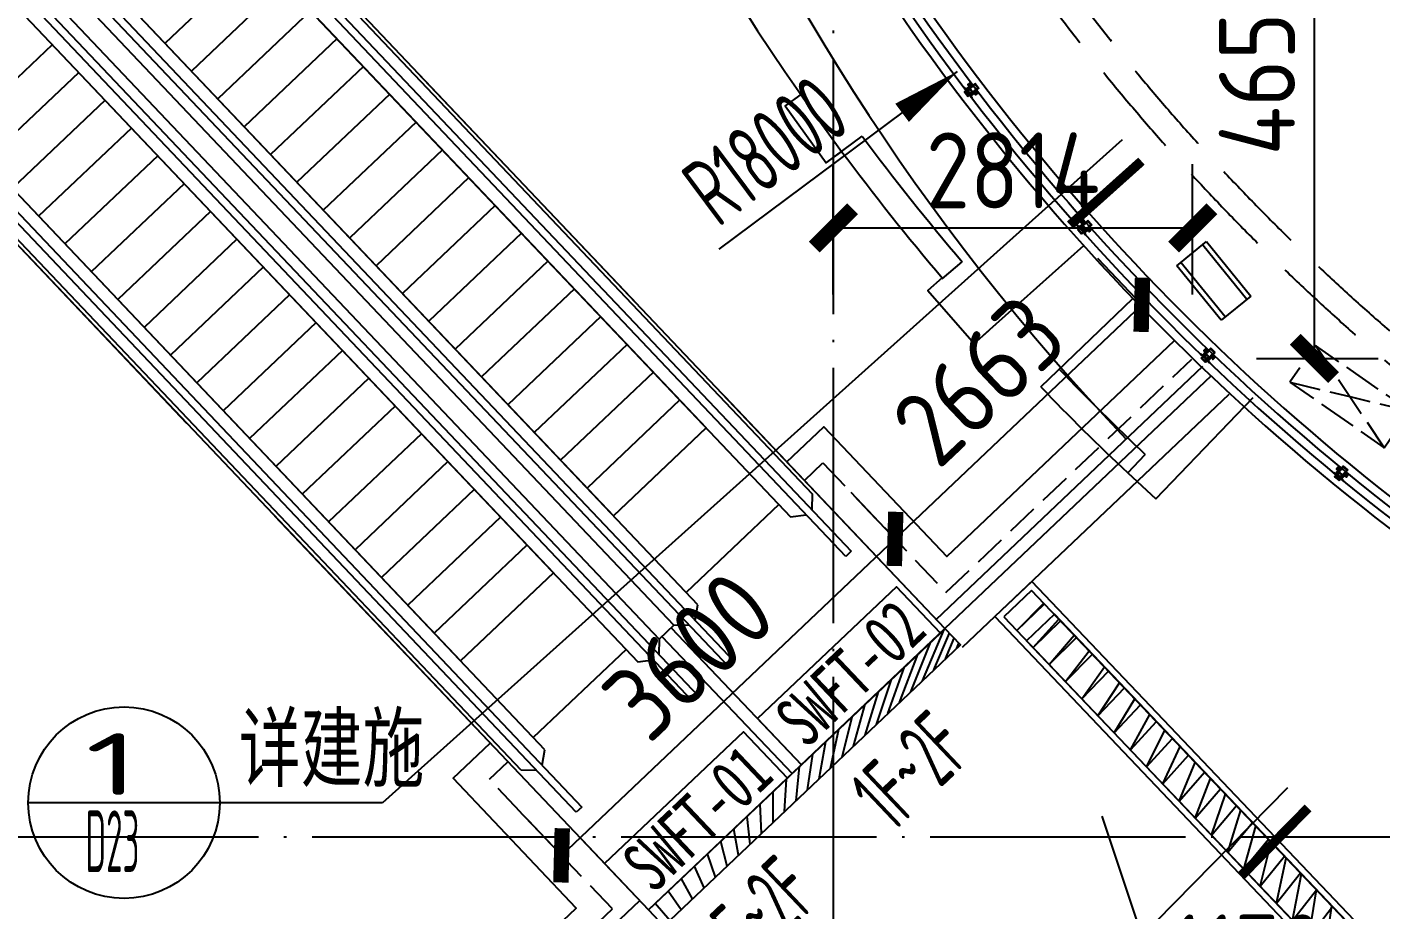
# Model space of a CAD drawing. Header units: inches. Extents: x 0 to 1813292486, y 0 to 3473589894.
# Drawn here: x 600416373 to 600426974, y 3473226846 to 3473233759 of the extents above; entities that cross this region are included whole.
import ezdxf
from ezdxf.enums import TextEntityAlignment as Align

# ---------------------------------------------------------------- set-up
doc = ezdxf.new("R2010")
doc.units = ezdxf.units.IN
doc.header["$LTSCALE"] = 1000
doc.header["$MEASUREMENT"] = 0
doc.linetypes.add('AX-MALL-GIRD-200$0$DOTE', pattern=[2.4200000000000004, 2, -0.2, 0.02, -0.2])
doc.linetypes.add('AX-MALL-WALL-P02-QT$0$DASH', pattern=[0.35, 0.25, -0.1])
for name, color, linetype in [('A-Anno-Note', 241, 'Continuous'), ('AX-MALL-DIM-P02$0$A-Anno-Dims', 3, 'Continuous'), ('AX-MALL-DIM-P02$0$A-Detl-Thin', 131, 'Continuous'), ('AX-MALL-DIM-SY-P02$0$A-Anno-Note', 241, 'Continuous'), ('AX-MALL-DIM-SY-P02$0$DIM_IDEN', 3, 'Continuous'), ('AX-MALL-GIRD-200$0$A-Grid', 222, 'AX-MALL-GIRD-200$0$DOTE'), ('AX-MALL-P02-200$0$A-Anno-Note', 241, 'Continuous'), ('AX-MALL-WALL-P02$0$A-Anno-Note', 241, 'Continuous'), ('AX-MALL-WALL-P02-QT$0$A-Anno-Note', 241, 'Continuous'), ('AX-MALL-WALL-P02-QT$0$A-Curt', 151, 'Continuous'), ('AX-MALL-WALL-P02-QT$0$A-Detl-Fine', 152, 'Continuous'), ('AX-MALL-WALL-P02-QT$0$A-Detl-Patt', 8, 'Continuous'), ('AX-MALL-WALL-P02-QT$0$A-Detl-Thin', 131, 'Continuous'), ('AX-MALL-WALL-P02-QT$0$A-Fixt', 81, 'Continuous'), ('AX-MALL-WALL-P02-QT$0$A-Flor', 41, 'Continuous'), ('AX-MALL-WALL-P02-QT$0$A-Hdrl', 31, 'Continuous'), ('AX-MALL-WALL-P02-QT$0$A-Strs', 151, 'Continuous'), ('AX-MALL-WALL-P02-QT$0$A-Wind', 4, 'Continuous'), ('AX-MALL-WALL-P02-QT$0$AE-METL-01', 43, 'Continuous'), ('AX-MALL-WALL-P02-QT$0$GASKET', 2, 'Continuous'), ('AX-MALL-WALL-P02-QT$0$STSF', 2, 'Continuous'), ('AX-MALL-WORD-P02$0$A-Anno-Note', 241, 'Continuous'), ('AX-MALL-ZTKD-P02$0$A-Anno-Note', 241, 'Continuous')]:
    doc.layers.add(name, color=color, linetype=linetype)
doc.layers.add('AX-MALL-WALL-P02-QT$0$AM_SUPPR', color=6, linetype='Continuous', lineweight=30)
doc.styles.add('AX-MALL-DIM-P02$0$_TCH_DIM', font='gbenor.shx')
doc.styles.add('AX-MALL-DIM-P02$0$_TCH_DIM_T3', font='gbenor.shx')
doc.styles.add('AX-MALL-DIM-SY-P02$0$_TCH_DIM', font='gbenor.shx')
doc.styles.add('AX-MALL-DIM-SY-P02$0$_TCH_LABEL', font='gbenor.shx')
doc.styles.add('AX-MALL-WORD-P02$0$STANDARD', font='gbenor.shx', dxfattribs={"bigfont": 'gbcbig.shx'})
doc.styles.add('AX-MALL-WORD-P02$0$宋体', font='', dxfattribs={"width": 0.7, "height": 5})
doc.styles.get('AX-MALL-WORD-P02$0$宋体').set_extended_font_data('SimSun')
doc.dimstyles.new('AX-MALL-DIM-P02$0$_TCH_ARCH&&200', dxfattribs={"dimtxt": 595, "dimasz": 300, "dimexe": 500, "dimexo": 500, "dimgap": 152.5, "dimtad": 1, "dimdec": 0, "dimzin": 0, "dimdsep": 46, "dimtxsty": 'AX-MALL-DIM-P02$0$_TCH_DIM_T3', "dimblk": 'AX-MALL-DIM-P02$0$_ArchTick', "dimcen": 0.09, "dimclrt": 7, "dimazin": 2, "dimtfac": 1, "dimtdec": 0, "dimtix": 1, "dimtmove": 2, "dimatfit": 3, "dimfxl": 500, "dimtolj": 1, "dimtzin": 0, "dimarcsym": 0})

# ---------------------------------------------------------------- blocks, each defined once
blk = doc.blocks.new('AX-MALL-WORD-P02')
at = {"layer": 'AX-MALL-WORD-P02$0$A-Anno-Note', "color": 2}
for points in [[(600241151.457858, 3473141757.589602), (600242531.575315, 3473142345.191342), (600242335.7080684, 3473142805.230494), (600240955.590612, 3473142217.628754)], [(600239633.3286309, 3473141111.227674), (600241013.446088, 3473141698.829414), (600240817.5788413, 3473142158.868566), (600239437.461385, 3473141571.266826)]]:
    blk.add_lwpolyline(points, close=True, dxfattribs=at)
at = {"layer": 'AX-MALL-WORD-P02$0$A-Anno-Note', "color": 2, "style": 'AX-MALL-WORD-P02$0$宋体', "width": 0.7}
for s, p in [('SWFT-02', (600241229.0415348, 3473141858.13504)), ('SWFT-01', (600239710.9123077, 3473141211.773112))]:
    blk.add_text(s, height=396.5189873417722, rotation=23.06246779060951, dxfattribs=at).set_placement(p)
at = {"layer": 'AX-MALL-WORD-P02$0$A-Anno-Note', "color": 1, "style": 'AX-MALL-WORD-P02$0$STANDARD', "width": 0.6}
for p in [(600241634.032579, 3473141003.751504), (600240115.9033524, 3473140357.389575)]:
    blk.add_text('1F~2F', height=524.9999999999998, rotation=23.06246774435241, dxfattribs=at).set_placement(p)
blk = doc.blocks.new('AX-MALL-GIRD-200')
at = {"layer": 'AX-MALL-GIRD-200$0$A-Grid'}
for p, q in [((600267815.3798003, 3473212616.376537), (600229085.8408508, 3473108652.649456)), ((600223757.4145118, 3473147635.412487), (600581653.41861, 3473014308.649205))]:
    blk.add_line(p, q, dxfattribs=at)
blk = doc.blocks.new('AX-MALL-WALL-P02-QT$0$JB-AC(O)-Hide')
for p, q in [((-225, 174.9999999999709), (-450, 174.9999999999709)), ((-450, 174.9999999999709), (-450, 37.4999999999709)), ((-450, 174.9999999999709), (-225, 87.4999999999709)), ((150, 174.9999999999709), (-150, 174.9999999999709)), ((450, 174.9999999999709), (225.0000000000582, 174.9999999999709)), ((225.0000000000582, 87.5), (450, 174.9999999999709)), ((450, 37.4999999999709), (450, 174.9999999999709)), ((-150, 58.33333333331393), (0, -2.91038304567337e-11)), ((-150, -58.33333333337214), (0, 0)), ((0, -2.91038304567337e-11), (150, 58.33333333331393)), ((0, 0), (150, -58.33333333337214)), ((-450, -37.5000000000291), (-450, -175.0000000000291)), ((-450, -175.0000000000291), (-225, -87.5000000000291)), ((225.0000000000582, -87.50000000005821), (450, -175.0000000000291)), ((450, -175.0000000000291), (450, -37.5000000000291)), ((-450, -175.0000000000291), (-225, -175.0000000000291)), ((-150, -175.0000000000291), (150, -175.0000000000291)), ((225.0000000000582, -175.0000000000291), (450, -175.0000000000291))]:
    blk.add_line(p, q)
blk = doc.blocks.new('AX-MALL-WALL-P02-QT$0$tj')
at = {"layer": 'AX-MALL-WALL-P02-QT$0$A-Detl-Patt'}
h = blk.add_hatch(dxfattribs=at)
h.set_pattern_fill('STEEL', color=256, scale=100.0000000000001, angle=50.43183869082386)
h.set_pattern_definition([(75.00000000004839, (-14278.19445574284, 156289.8254051208), (-153.3407249234246, 41.08752340989569), []), (75.00000000004839, (-14317.88195610046, 156358.5661673546), (-153.3407249234246, 41.08752340989569), [])])
edge = h.paths.add_edge_path()
edge.add_line((88101.273016572, 47666.64152574539), (87883.93542659283, 47459.84604215622))
edge.add_line((87883.93542659283, 47459.84604215622), (91571.54751467705, 43584.64122533798))
edge.add_arc((262949.389629302, 558937.705083496), 543101.4133620498, 251.6057364187558, 260.0288666978238)
edge.add_arc((172180.8466627672, -2862.146247219684), 27099.9982179492, 64.7128659603706, 96.9316049602786, ccw=False)
edge.add_arc((262948.9730309481, 558936.3205539446), 543099.9677998082, 261.6155114784545, 271.7251478115656)
edge.add_line((279298.9759148359, 16082.51663446426), (279298.9759315252, 16382.65274763107))
edge.add_arc((262948.9742454757, 558936.3204835369), 542799.9676941936, 261.62020364125146, 271.7261014454634, ccw=False)
edge.add_arc((172180.8456921196, -2862.14609140989), 27400.00151046549, 64.80631838577902, 96.83815911678944)
edge.add_arc((262949.394896181, 558937.7037490648), 542801.4137571028, 251.6136389015772, 260.02417327084333, ccw=False)
edge.add_line((91737.26096642017, 43845.69257831573), (88101.273016572, 47666.64152574539))
at = {"layer": 'AX-MALL-WALL-P02-QT$0$A-Detl-Thin', "linetype": 'AX-MALL-WALL-P02-QT$0$DASH', "ltscale": 10}
h = blk.add_hatch(dxfattribs=at)
h.set_pattern_fill('ANSI31', color=256, scale=50.00000000000025, angle=53.79146008739735)
h.set_pattern_definition([(78.35962139659978, (-25264.23854863644, 149461.3129639626), (-77.74251809107378, 16.01535219279146), [])])
h.paths.add_polyline_path([(85101.84476423264, 45164.78452205658), (85222.2941327095, 45037.83210897446), (87543.71099412441, 47240.33607530594), (87423.26162314415, 47367.28850030899)])
at = {"layer": 'AX-MALL-WALL-P02-QT$0$A-Detl-Fine'}
for points in [[(86184.35243046284, 48673.08482027054), (86474.52498745918, 48948.39616775513), (87438.12672901154, 47932.77954339981), (89219.5275849104, 49622.92942857742)], [(81431.68161392212, 42234.00984811783), (84536.35445940495, 45179.64841651917), (83572.75824379921, 46195.26762676239), (83862.9354506731, 46470.58072090149)]]:
    blk.add_lwpolyline(points, dxfattribs=at)
at = {"layer": 'AX-MALL-WALL-P02-QT$0$A-Detl-Patt', "linetype": 'AX-MALL-WALL-P02-QT$0$DASH'}
for points in [[(86322.00963044167, 48527.9969329834), (86467.0943005085, 48665.65108299255), (87430.69537365437, 47650.03515815735), (89357.18408370018, 49477.8408703804)], [(81613.26029777527, 42130.59360122681), (84819.09960722923, 45172.21646595001), (83855.50339770317, 46187.83566856384), (84000.59195017815, 46325.49217128754)]]:
    blk.add_lwpolyline(points, dxfattribs=at)
at = {"layer": 'AX-MALL-WALL-P02-QT$0$A-Detl-Patt'}
blk.add_lwpolyline([(88103.03003954887, 47737.33037519455), (87813.24658572674, 47461.60306501389), (91543.92713344097, 43541.13421487808, 0.03677856867194786), (168908.9495433569, 23989.2463850975, -0.1416543586965341), (183742.0972260237, 21592.70785188675, 0.04416604653312874), (279348.9759123325, 16034.00206041336), (279348.9759345055, 16434.18465709686, -0.04414427716130016), (183859.0483468771, 21979.79425859451, 0.1405450684183163), (168919.8474783897, 24393.46752309799, -0.03670519880877311), (91764.87840116024, 43889.20268630981), (88103.03007543087, 47737.33033752441)], format="xyb", dxfattribs=at)
blk.add_lwpolyline([(88101.273016572, 47666.64152574539), (87883.93542659283, 47459.84604215622), (91571.54751467705, 43584.64122533798, 0.0367693963449814), (168910.2986617088, 24039.77597379684, -0.1415142461245126), (183756.7420067787, 21641.08926153183, 0.04414024362697595), (279298.9759148359, 16082.51663446426), (279298.9759315252, 16382.65274763107, -0.04412389944666065), (183844.4648458958, 21931.40288829803, 0.1406825130026793), (168918.4574091434, 24342.94360637665, -0.03671436212623864), (91737.26096642017, 43845.69257831573)], format="xyb", close=True, dxfattribs=at)
at = {"layer": 'AX-MALL-WALL-P02-QT$0$A-Detl-Thin'}
blk.add_line((87560.91812050343, 47222.19994354248), (89649.01132559776, 49203.33207893372), dxfattribs=at)
at = {"layer": 'AX-MALL-WALL-P02-QT$0$A-Detl-Thin', "linetype": 'AX-MALL-WALL-P02-QT$0$DASH', "ltscale": 10}
blk.add_lwpolyline([(74946.22836816311, 55868.68608808517), (85101.84475505352, 45164.78451728821), (87423.26161718369, 47367.28849697113), (77267.64522612095, 58071.1900601387)], close=True, dxfattribs=at)
at = {"layer": 'AX-MALL-WALL-P02-QT$0$A-Detl-Thin', "ltscale": 10}
blk.add_lwpolyline([(85101.84476423264, 45164.78452205658), (85222.2941327095, 45037.83210897446), (87543.71099412441, 47240.33607530594), (87423.26162314415, 47367.28850030899)], close=True, dxfattribs=at)
at = {"layer": 'AX-MALL-WALL-P02-QT$0$A-Hdrl', "ltscale": 6}
for p, q in [((87354.43337368965, 47439.83277797699), (89442.52657914162, 49420.96490955353)), ((87423.26162230968, 47367.2885017395), (89511.35482764244, 49348.42063426971))]:
    blk.add_line(p, q, dxfattribs=at)
blk.add_lwpolyline([(81704.04963874817, 42078.88547849655), (85033.01649057865, 45237.3287820816)], dxfattribs=at)
at = {"layer": 'AX-MALL-WALL-P02-QT$0$A-Strs'}
for p, q in [((87423.26162195206, 47367.28850078583), (77267.64228277763, 58071.20829215425)), ((86646.22632263873, 47932.01975866083), (77790.77261335365, 57265.57816161581)), ((77834.2991794229, 57306.87511121525), (86689.75288870798, 47973.31670826028)), ((78265.60667387725, 56977.2300820892), (86383.2215503188, 48421.34632623809)), ((78078.7534527246, 56818.2129878984), (86214.60781523927, 48243.10499870005)), ((85732.16843518456, 47064.78381707238), (76876.71472589948, 56398.34222002735)), ((76920.24129196873, 56439.6391696268), (85775.69500125381, 47106.08076667182)), ((85449.24575573445, 46796.35364467596), (76593.79204644937, 56129.91204763093)), ((76637.31861251862, 56171.20899723038), (85492.7723218037, 46837.65059427541)), ((85487.71416188286, 47553.44594038923), (77351.85979936819, 56128.55392958758)), ((78739.68229202734, 56121.60069401207), (85553.67897593656, 48939.71729258636)), ((74946.22542575114, 55868.70431351692), (85101.84476492557, 45164.7845221485)), ((85300.86094073021, 47394.42884619843), (77183.24606428866, 55950.31260204954)), ((77068.62610697297, 55841.56396810432), (85186.24098341452, 47285.68021225322)), ((76881.77288582032, 55682.54687391352), (85017.62724833499, 47107.43888471518)), ((78012.78863867091, 55431.94163570126), (84826.78532258014, 48250.05823427555)), ((84535.18786828026, 45929.11770308751), (75679.73415899518, 55262.67610604248)), ((75723.26072506444, 55303.97305564193), (84578.71443434952, 45970.41465268696)), ((84290.73359497856, 46417.77982640437), (76154.87923246389, 54992.88781560271)), ((77542.70172512306, 54985.9345800272), (84356.69840903228, 47804.05117860149)), ((84103.88037382592, 46258.76273221357), (75986.26549738436, 54814.64648806467)), ((76815.80807176663, 54296.27552171639), (83629.80475567585, 47114.39212029068)), ((82043.43825998333, 52639.47540847233), (81316.5446066269, 51949.81635016152)), ((82249.92300798057, 52421.8425781261), (81523.02935462414, 51732.18351981529)), ((82456.40775597782, 52204.20974777987), (81729.5141026214, 51514.55068946906)), ((82662.89250397508, 51986.57691743363), (81935.99885061865, 51296.91785912283)), ((80433.48819708455, 51939.07495517993), (79706.59454372812, 51249.41589686912)), ((82869.37725197233, 51768.9440870874), (82142.4835986159, 51079.28502877659)), ((80639.9729450818, 51721.44212483369), (79913.07929172537, 51031.78306652288)), ((83075.86199996958, 51551.31125674117), (82348.96834661315, 50861.65219843035)), ((80846.45769307905, 51503.80929448746), (80119.56403972262, 50814.15023617665)), ((83282.34674796682, 51333.67842639494), (82555.45309461039, 50644.01936808412)), ((81052.94244107629, 51286.17646414123), (80326.04878771986, 50596.51740583042)), ((83488.83149596407, 51116.0455960487), (82761.93784260764, 50426.38653773789)), ((81259.42718907354, 51068.54363379499), (80532.53353571711, 50378.88457548418)), ((83695.31624396132, 50898.41276570247), (82968.4225906049, 50208.75370739165)), ((81465.91193707079, 50850.91080344876), (80739.01828371437, 50161.25174513795)), ((83901.80099195857, 50680.77993535623), (83174.90733860215, 49991.12087704543)), ((81672.39668506804, 50633.27797310253), (80945.50303171162, 49943.61891479172)), ((84108.28573995583, 50463.14710501), (83381.3920865994, 49773.48804669919)), ((81878.8814330653, 50415.64514275629), (81151.98777970887, 49725.98608444548)), ((82085.36618106253, 50198.01231241006), (81358.47252770611, 49508.35325409925)), ((84314.77048795306, 50245.51427466376), (83587.87683459664, 49555.85521635295)), ((82291.85092905979, 49980.37948206383), (81564.95727570336, 49290.72042375302)), ((84521.25523595032, 50027.88144431754), (83794.36158259389, 49338.22238600672)), ((82498.33567705704, 49762.74665171759), (81771.44202370061, 49073.08759340678)), ((84727.73998394757, 49810.2486139713), (84000.84633059114, 49120.58955566049)), ((82704.82042505429, 49545.11382137136), (81977.92677169786, 48855.45476306055)), ((84934.22473194482, 49592.61578362506), (84207.3310785884, 48902.95672531425)), ((82911.30517305154, 49327.48099102513), (82184.41151969512, 48637.82193271432)), ((85140.70947994207, 49374.98295327883), (84413.81582658565, 48685.32389496802)), ((83117.78992104878, 49109.84816067889), (82390.89626769235, 48420.18910236808)), ((85347.19422793931, 49157.3501229326), (84620.30057458289, 48467.69106462179)), ((83324.27466904603, 48892.21533033266), (82597.3810156896, 48202.55627202184)), ((85553.67897593656, 48939.71729258636), (84826.78532258014, 48250.05823427555)), ((84826.78532258014, 48250.05823427555), (85553.67897593655, 48939.71729258637)), ((83530.75941704329, 48674.58249998643), (82803.86576368686, 47984.92344167562)), ((83737.24416504054, 48456.94966964019), (83010.35051168411, 47767.29061132938)), ((86383.2215503188, 48421.34632623809), (86380.0257667121, 48299.76595377963)), ((83943.72891303779, 48239.31683929396), (83216.83525968136, 47549.65778098315)), ((86123.23831425048, 48339.40752612826), (85396.34466089406, 47649.74846781744)), ((86214.60781523927, 48243.10499870005), (86336.49920064285, 48258.46900418018)), ((84150.21366103503, 48021.68400894773), (83423.3200076786, 47332.02495063691)), ((86689.75288870798, 47973.31670826028), (86646.22632263873, 47932.01975866083)), ((84356.69840903228, 47804.05117860149), (83629.80475567585, 47114.39212029068)), ((83629.80475567584, 47114.39212029069), (84356.69840903227, 47804.0511786015)), ((85465.96787925794, 47432.53001219117), (85487.71416188286, 47553.44594038923)), ((85300.86094073021, 47394.42884619844), (85186.24098341454, 47285.68021225322)), ((85422.44131318868, 47391.23306259172), (85300.86094073021, 47394.42884619843)), ((85186.24098341452, 47285.68021225322), (85183.04519980782, 47164.09983979476)), ((85207.27882368135, 47305.64040455961), (86226.28105504777, 46231.62238680095)), ((85279.82310046341, 47374.46865389204), (86298.82533182984, 46300.45063613338)), ((86298.82533182984, 46300.45063613338), (87423.26162195206, 47367.28850078583)), ((84926.2577473462, 47203.74141214338), (84199.36409398977, 46514.08235383257)), ((85017.62724833499, 47107.43888471518), (85139.51863373857, 47122.80289019531)), ((85775.69500125381, 47106.08076667182), (85732.16843518456, 47064.78381707238)), ((85492.7723218037, 46837.65059427541), (85449.24575573445, 46796.35364467596)), ((84268.98731235364, 46296.86389820631), (84290.73359497856, 46417.77982640437)), ((84225.46074628439, 46255.56694860686), (84103.88037382592, 46258.76273221357)), ((85101.84476492557, 45164.7845221485), (86226.28105504777, 46231.62238680095)), ((84578.71443434952, 45970.41465268696), (84535.18786828026, 45929.11770308751))]:
    blk.add_line(p, q, dxfattribs=at)
blk = doc.blocks.new('AX-MALL-WALL-P02-QT$0$JB-AC(i)-Li')
for p, q in [((-275, 0), (275, 0)), ((-275, 0), (275, 0)), ((-275, -300), (-275, 0)), ((275, 0), (275, -300)), ((-275, -40), (275, -40)), ((275, -260), (-275, -260)), ((275, -300), (-275, -300))]:
    blk.add_line(p, q)
blk = doc.blocks.new('AX-MALL-WALL-P02-QT$0$fwergegheh')
at = {"layer": 'AX-MALL-WALL-P02-QT$0$AE-METL-01'}
blk.add_lwpolyline([(149.9524731636047, 542.9655320644379), (-0.008915424346923828, 542.9622937440872), (-4.76837158203125e-07, -7.037705898284912), (150.2232069969177, -7.035207390785217)], dxfattribs=at)
blk = doc.blocks.new('AX-MALL-WALL-P02-QT$0$fegehrthr')
at = {"layer": 'AX-MALL-WALL-P02-QT$0$A-Flor'}
for p, q in [((100771.6197938919, 76589.29450130463), (101052.8653769493, 76798.12526321411)), ((101680.5171743631, 75680.78354263306), (101836.2448505163, 75813.36533403397)), ((102451.1133716106, 74835.46434164047), (103172.3289496899, 75528.17671489716)), ((103351.5579909086, 73957.60168838501), (104114.3849719763, 74750.69621515274)), ((103132.4360443354, 74162.5483250618), (103270.184697032, 74305.76258659363))]:
    blk.add_line(p, q, dxfattribs=at)
for points in [[(101929.9880158901, 75175.16916513443), (102787.4514331818, 75941.67200374603)], [(103132.4360448122, 74162.54832363129), (103351.5579910278, 73957.60168790817)]]:
    blk.add_lwpolyline(points, dxfattribs=at)
for radius, start, end in [(19100, 180, 216.594654963595), (18900, 220.3941203121188, 220.4100513832343), (19100, 220.3941203121188, 220.4100513832343)]:
    blk.add_arc((116227.1704050303, 88065.36001443863), radius, start, end, dxfattribs=at)
at = {"layer": 'AX-MALL-WALL-P02-QT$0$A-Wind'}
for centre, radius, start, end in [((116227.1704050303, 88065.36001443863), 18900, 216.594654963595, 220.4100513832343), ((116227.1704050303, 88065.36001443863), 19100, 216.594654963595, 220.3941203121188), ((116227.1704050303, 88065.36001443863), 18900, 223.8413741603692, 226.7207573181084), ((114372.7307522297, 86224.6418209076), 16487.52026855319, 223.6912958703067, 227.0198013270492)]:
    blk.add_arc(centre, radius, start, end, dxfattribs=at)
at = {"layer": 'AX-MALL-WALL-P02-QT$0$A-Flor'}
for p, rotation in [((100767.5083552599, 76595.00636529922), 35.74660610085587), ((101925.3521885872, 75180.46429634094), 41.20178615591044)]:
    blk.add_blockref('AX-MALL-WALL-P02-QT$0$fwergegheh', p, dxfattribs=dict(at, rotation=rotation))
blk = doc.blocks.new('AX-MALL-WALL-P02-QT$0$A$C40565891')
h = blk.add_hatch()
h.set_pattern_fill('NET', color=6, scale=0.5, angle=315)
h.set_pattern_definition([(225.0000000000001, (-8954763.885715963, -14331520.94940183), (-1.122532015133644, 1.122532015133643), []), (135.0000000000001, (-8954763.885715963, -14331520.94940183), (1.122532015133643, 1.122532015133644), [])])
edge = h.paths.add_edge_path()
edge.add_line((-2.873205080628395, -1), (-17.1267949193716, -1))
edge.add_arc((-17.12679491817267, -2.000000000321539), 1.000000000321539, 90.00000006869386, 120.0000000686844)
edge.add_line((-17.6267949193716, -1.133974596858025), (-19.29999999888241, -2.099999999627471))
edge.add_line((-19.29999999888241, -2.099999999627471), (-19.59999999962747, -2.099999999627471))
edge.add_arc((-19.60000000055891, -1.700000000186378), 0.3999999994410928, 180.0000001333858, 270.00000013341844, ccw=False)
edge.add_line((-20, -1.700000001117587), (-20, 1.699999999254942))
edge.add_arc((-19.59999999962758, 1.699999999255055), 0.4000000003724153, 89.99999999998369, 180.0000000000163, ccw=False)
edge.add_line((-19.59999999962747, 2.099999999627471), (-19.29999999888241, 2.099999999627471))
edge.add_line((-19.29999999888241, 2.099999999627471), (-17.6267949193716, 1.133974596858025))
edge.add_arc((-17.12679491817268, 2.000000000321516), 1.000000000321515, 239.9999999313152, 269.9999999313065)
edge.add_line((-17.1267949193716, 1), (-2.873205080628395, 1))
edge.add_arc((-2.873205081827319, 2.000000000321497), 1.000000000321497, 270.0000000686933, 300.0000000686851)
edge.add_line((-2.373205080628395, 1.133974596858025), (-0.6999999992549419, 2.099999999627471))
edge.add_line((-0.6999999992549419, 2.099999999627471), (-0.400000000372529, 2.099999999627471))
edge.add_arc((-0.4000000003724153, 1.699999999255056), 0.4000000003724153, -1.63140612130519e-11, 90.00000000001631, ccw=False)
edge.add_line((0, 1.699999999254942), (0, -1.700000001117587))
edge.add_arc((-0.3999999994410927, -1.700000000186378), 0.3999999994410927, 269.99999986658156, 359.99999986661413, ccw=False)
edge.add_line((-0.400000000372529, -2.099999999627471), (-0.6999999992549419, -2.099999999627471))
edge.add_line((-0.6999999992549419, -2.099999999627471), (-2.373205080628395, -1.133974596858025))
edge.add_arc((-2.873205081827309, -2.00000000032146), 1.00000000032146, 59.99999993131432, 89.9999999313073)
at = {"layer": 'AX-MALL-WALL-P02-QT$0$STSF', "lineweight": 40}
blk.add_lwpolyline([(-2.873205080628395, -1), (-17.1267949193716, -1, 0.1316524975873539), (-17.6267949193716, -1.133974596858025), (-19.29999999888241, -2.099999999627471), (-19.59999999962747, -2.099999999627471, -0.4142135623732616), (-20, -1.700000001117587), (-20, 1.699999999254942, -0.4142135623732612), (-19.59999999962747, 2.099999999627471), (-19.29999999888241, 2.099999999627471), (-17.6267949193716, 1.133974596858025, 0.1316524975873571), (-17.1267949193716, 1), (-2.873205080628395, 1, 0.1316524975873597), (-2.373205080628395, 1.133974596858025), (-0.6999999992549419, 2.099999999627471), (-0.400000000372529, 2.099999999627471, -0.4142135623732616), (0, 1.699999999254942), (0, -1.700000001117587, -0.4142135623732616), (-0.400000000372529, -2.099999999627471), (-0.6999999992549419, -2.099999999627471), (-2.373205080628395, -1.133974596858025, 0.1316524975873647)], format="xyb", close=True, dxfattribs=at)
blk = doc.blocks.new('AX-MALL-WALL-P02-QT$0$A$C448B1DB9')
at = {"layer": 'AX-MALL-WALL-P02-QT$0$AM_SUPPR', "color": 3}
for points in [[(-12.4851149469614, 26.59999999962747), (-12.4851149469614, 26.59999999962747, -0.266079426695036), (-13.34762861579657, 27.09396623633802), (-14.2347533646971, 28.60603376477957, 0.2660794267352428), (-15.09726703539491, 29.09999999962747), (-16.35057590901852, 29.09999999962747, 0.5796797243171364), (-16.47945623099804, 28.8749622721225), (-15.50000000186265, 27.20551954582334), (-15.50000000186265, 26.90000000037253, -0.414213562429924), (-15.80000000074506, 26.59999999962747), (-19.21010204218328, 26.59999999962747, 0.196261570738114), (-19.3500728905201, 26.54285714589059, -0.6644947009864839), (-20.20000000111759, 26.90000000037253), (-20.20000000111759, 26.97947554476559), (-19.86630744114518, 28.87194008938968, -0.3107450376907102), (-19.70075406879187, 29.06594779342413), (-19.54823619127274, 29.10681483522058, 0.5773502691095918), (-19.45857864432037, 29.44142135605216), (-19.83806201256812, 29.82090472429991, 0.1763269806166101), (-19.96205222047865, 29.87872230820358), (-22.68256885185838, 30.0992389395833, 0.5486187865199976), (-22.88793852366507, 29.83159597218037), (-22.30558614991605, 28.23159597069025, 0.3152987889515711), (-22.11764762550592, 28.09999999962747), (-21.90000000037253, 28.09999999962747, -0.4142135620321224), (-21.70000000111759, 27.90000000037253), (-21.70000000111759, 26.90000000037253, -0.414213562429924), (-22, 26.59999999962747), (-22.00006226822734, 20), (-44.00006226822734, 20), (-44.00006226822734, 20.40000000037253), (-45.00006226822734, 20.09999999962747), (-45.00006226822734, 20.40000000037253), (-46.00006226822734, 20.09999999962747), (-46.00006226822734, 20.40000000037253), (-47.00006226822734, 20.09999999962747), (-47.00006226822734, 20.40000000037253), (-48.00006226822734, 20.09999999962747), (-48.00006226822734, 20.40000000037253), (-49.00006226822734, 20.40000000037253), (-49.00006226822734, 18), (-22.00007987208664, 18), (-22.00027448311448, 0), (22.00027448311448, 0), (22.00007987208664, 18), (49.00006226822734, 18), (49.00006226822734, 20.40000000037253), (48.00006226822734, 20.40000000037253), (48.00006226822734, 20.09999999962747), (47.00006226822734, 20.40000000037253), (47.00006226822734, 20.09999999962747), (46.00006226822734, 20.40000000037253), (46.00006226822734, 20.09999999962747), (45.00006226822734, 20.40000000037253), (45.00006226822734, 20.09999999962747), (44.00006226822734, 20.40000000037253), (44.00006226822734, 20), (22.00006226822734, 20), (22, 26.59999999962747, -0.414213562429924), (21.70000000111759, 26.90000000037253), (21.70000000111759, 27.90000000037253, -0.4142135620321224), (21.90000000037253, 28.09999999962747), (22.11764762550592, 28.09999999962747, 0.3152987889515711), (22.30558614991605, 28.23159597069025), (22.88793852366507, 29.83159597218037, 0.5486187865199976), (22.68256885185838, 30.0992389395833), (19.96205222047865, 29.87872230820358, 0.1763269806166101), (19.83806201256812, 29.82090472429991), (19.45857864432037, 29.44142135605216, 0.5773502691095918), (19.54823619127274, 29.10681483522058), (19.70075406879187, 29.06594779342413, -0.3107450376907102), (19.86630744114518, 28.87194008938968), (20.20000000111759, 26.97947554476559), (20.20000000111759, 26.90000000037253, -0.6644947009864839), (19.3500728905201, 26.54285714589059, 0.196261570738114), (19.21010204218328, 26.59999999962747), (15.80000000074506, 26.59999999962747, -0.414213562429924), (15.50000000186265, 26.90000000037253), (15.50000000186265, 27.20551954582334), (16.47945623099804, 28.8749622721225, 0.5796797243171364), (16.35057590901852, 29.09999999962747), (15.09726703539491, 29.09999999962747, 0.2660794267352428), (14.2347533646971, 28.60603376477957), (13.34762861579657, 27.09396623633802, -0.266079426695036), (12.4851149469614, 26.59999999962747), (-12.4851149469614, 26.59999999962747)], [(-12.4851149469614, 46.59999999962747), (12.4851149469614, 46.59999999962747, -0.2660794268336467), (13.34762861579657, 46.10603376291692), (14.2347533646971, 44.59396623447537, 0.266079426403572), (15.09726703353226, 44.09999999962747), (16.35057590901852, 44.09999999962747, 0.5796797259406589), (16.47945623099804, 44.32503772899508), (15.5, 45.99448045343161), (15.5, 46.29999999888241, -0.414213562373095), (15.80000000074506, 46.59999999962747), (19.21010204218328, 46.59999999962747, 0.1962615707062706), (19.3500728905201, 46.65714285336435, -0.664494698151357), (20.20000000111759, 46.29999999888241), (20.20000000111759, 46.220524456352), (19.86630744114518, 44.32805990986526, -0.3107450373417215), (19.70075406879187, 44.13405220583081), (19.54823619127274, 44.09318516403437, 0.5773502703764628), (19.45857864432037, 43.75857864320278), (19.83806201256812, 43.37909527495503, 0.1763269799607178), (19.96205222047865, 43.32127769105136), (22.68256885185838, 43.10076105967164, 0.5486187836891172), (22.88793852366507, 43.36840402893722), (22.30558614991605, 44.96840402856469, 0.3152987896086648), (22.11764762550592, 45.09999999962747), (21.90000000037253, 45.09999999962747, -0.4142135651008757), (21.69999999925494, 45.29999999888241), (21.69999999925494, 46.29999999888241, -0.414213562373095), (22, 46.59999999962747), (22.00006623007357, 52.39983759261668), (27.00012849830091, 52.39983759261668), (27.00012849830091, 55.10694437474012), (25.85368189029396, 56.25339098647237, 0.6681786360141788), (25.00012849830091, 55.89983759261668), (25.00012849830091, 54.39983759261668), (22.00006623007357, 54.39983759261668), (22.00012849830091, 72.39983759261668), (25.00012849830091, 72.39983759261668), (25.00012849830091, 70.89983759261668, 0.6681786369667387), (25.85368188843131, 70.54628420248628), (27.00012849830091, 71.69273081235588), (27.00012849830091, 73.89983759261668), (22.00006623007357, 73.89983759261668), (22, 105.1999999992549), (-22, 105.1999999992549), (-22.00006623007357, 73.89983759261668), (-27.00012849830091, 73.89983759261668), (-27.00012849830091, 71.69273081235588), (-25.85368188843131, 70.54628420248628, 0.6681786369667387), (-25.00012849830091, 70.89983759261668), (-25.00012849830091, 72.39983759261668), (-22.00012849830091, 72.39983759261668), (-22.00006623007357, 54.39983759261668), (-25.00012849830091, 54.39983759261668), (-25.00012849830091, 55.89983759261668, 0.6681786360141788), (-25.85368189029396, 56.25339098647237), (-27.00012849830091, 55.10694437474012), (-27.00012849830091, 52.39983759261668), (-22.00006623007357, 52.39983759261668), (-22, 46.59999999962747, -0.414213562373095), (-21.69999999925494, 46.29999999888241), (-21.69999999925494, 45.29999999888241, -0.4142135651008757), (-21.90000000037253, 45.09999999962747), (-22.11764762550592, 45.09999999962747, 0.3152987896086648), (-22.30558614991605, 44.96840402856469), (-22.88793852366507, 43.36840402893722, 0.5486187836891172), (-22.68256885185838, 43.10076105967164), (-19.96205222047865, 43.32127769105136, 0.1763269799607178), (-19.83806201256812, 43.37909527495503), (-19.45857864432037, 43.75857864320278, 0.5773502703764628), (-19.54823619127274, 44.09318516403437), (-19.70075406879187, 44.13405220583081, -0.3107450373417215), (-19.86630744114518, 44.32805990986526), (-20.20000000111759, 46.220524456352), (-20.20000000111759, 46.29999999888241, -0.664494698151357), (-19.3500728905201, 46.65714285336435, 0.1962615707062706), (-19.21010204218328, 46.59999999962747), (-15.80000000074506, 46.59999999962747, -0.414213562373095), (-15.5, 46.29999999888241), (-15.5, 45.99448045343161), (-16.47945623099804, 44.32503772899508, 0.5796797259406589), (-16.35057590901852, 44.09999999962747), (-15.09726703353226, 44.09999999962747, 0.266079426403572), (-14.2347533646971, 44.59396623447537), (-13.34762861579657, 46.10603376291692, -0.2660794268336467), (-12.4851149469614, 46.59999999962747), (-12.4851149469614, 46.59999999962747)]]:
    blk.add_lwpolyline(points, format="xyb", dxfattribs=at)
for points in [[(-19.80000000074506, 103), (-19.80000000074506, 103), (-19.80000000074506, 74.70021012425423), (-19, 73.70021012425423), (-19, 68.70021012425423), (-19, 63.70021012425423), (-20, 62.70021012425423), (-20, 48.79999999888241), (20, 48.79999999888241), (20, 62.70021012425423), (19, 63.70021012425423), (19, 68.70021012425423), (19, 73.70021012425423), (19.80000000074506, 74.70021012425423), (19.80000000074506, 103), (-19.80000000074506, 103)], [(-19.00002541579306, 24.40000000037253), (-19.00002541579306, 16.59999999962747), (-19.80010420456529, 15.5998957939446), (-19.80024906992912, 2.199999999254942), (-19.80000000074506, 2.199999999254942), (19.80024906992912, 2.199999999254942), (19.80010420456529, 15.5998957939446), (19.00002541579306, 16.59999999962747), (19.00002541579306, 24.40000000037253), (-19.00002541579306, 24.40000000037253)]]:
    blk.add_lwpolyline(points, dxfattribs=at)
at = {"color": 6, "ltscale": 10, "xscale": -1, "rotation": 90}
blk.add_blockref('AX-MALL-WALL-P02-QT$0$A$C40565891', (-17.70394427329302, 26.59999999962747), dxfattribs=at)
at = {"color": 6, "ltscale": 10, "rotation": 270}
blk.add_blockref('AX-MALL-WALL-P02-QT$0$A$C40565891', (17.70394427329302, 26.59999999962747), dxfattribs=at)
blk = doc.blocks.new('AX-MALL-WALL-P02-QT$0$A$C45704BEF')
at = {"color": 3, "ltscale": 10}
blk.add_lwpolyline([(18.80000000074506, -25.00024726614356), (17.5, -25.00024726614356), (17.5, -23.00024726614356), (15.49870925210416, -23.00024726614356), (15.49870925210416, -6.999231616035104), (18.4997000452131, -6.999231616035104), (18.49987648613751, -5.299231618642807, 0.4142135623695433), (18.19987648539245, -4.999231617897749), (17.80005405470729, -4.999231617897749, 0.4140000559725384), (17.50005413405597, -5.299012914299965), (17.49969883821905, -5.699499286711216, -0.483847094079415), (17.13052784092724, -5.991148311644793), (15.89966636151075, -5.699231617152691), (15.89966636151075, -1.299031617119908), (17.1397417280823, -1.005294770002365, -0.4741802569087657), (17.49969902634621, -1.298974558711052), (17.50005413405597, -1.699460931122303, 0.4140000559734259), (17.80005405470729, -1.999242229387164), (18.19987648539245, -1.999242229387164, 0.4142135624494586), (18.49987648613751, -1.699242228642106), (18.49987648613751, 0.0007206704467535019), (0, 0), (0, -22.90028521977365), (1, -22.90028521977365), (1, -22.40028521977365), (3, -22.40028521977365, -0.414213562373095), (3.5, -22.90028521977365), (3.5, -25.00028521940112), (2.913615984842181, -25.46520863845944, 0.4988684829111732), (2.92562854103744, -25.94440526142716), (5.025628542527556, -27.44440526142716, 0.8192868568614478), (5.455046217888594, -27.04232501238585), (4.5, -25.50028521940112), (4.5, -22.90028521977365, 0.414213562373095), (3, -21.40028521977365), (1, -21.40028521977365), (1, -3.19995454326272, -0.4142094303452601), (3.199968963861465, -0.9999545440077782), (14.5, -0.9996059481054544), (14.5, -5.999231616035104), (14.5, -5.999231616035104), (14.5, -24.00024726614356), (16.5, -24.00024726614356), (16.5, -25.00024726614356), (16.5, -27.20351210050285, 0.6582415972160955), (17.34365977905691, -27.56668968312442), (19.14365977980196, -25.86342484690249, 0.6827143578984822), (18.79383949562907, -25.00028521940112)], format="xyb", dxfattribs=at)
blk = doc.blocks.new('AX-MALL-WALL-P02-QT$0$尺寸分格点')
at = {"ltscale": 10}
h = blk.add_hatch(color=1, dxfattribs=at)
h.dxf.hatch_style = 1
edge = h.paths.add_edge_path()
edge.add_line((0, -1.5), (-5.470445860503725e-37, 1.862645149230957e-09))
edge.add_line((0, 1.862645149230957e-09), (-1.5, 0))
edge.add_arc((0, 0), 1.5, 180, 270)
edge = h.paths.add_edge_path()
edge.add_line((0, 1.5), (5.470445846917725e-37, 1.862645149230957e-09))
edge.add_line((0, 1.862645149230957e-09), (1.5, 0))
edge.add_arc((0, 0), 1.5, 0, 90)
for p, q in [((-2.5, 0), (2.5, 0)), ((0, -2.5), (0, 2.5))]:
    blk.add_line(p, q)
blk.add_circle((0, 0), 1.5)
blk = doc.blocks.new('AX-MALL-WALL-P02-QT$0$定位点')
blk.add_blockref('AX-MALL-WALL-P02-QT$0$尺寸分格点', (0, 0))
blk = doc.blocks.new('AX-MALL-WALL-P02-QT$0$A$C25E90160')
at = {"color": 6}
for p, q in [((-22.00012849643826, 26.99999999999636), (-31.3309462685138, 0.999999999996362)), ((-31.33094626478851, 27), (-22.00012850016356, 0.999999999992724)), ((22.00012849644554, 26.99999999999636), (31.3309462685138, 0.999999999996362)), ((31.33094626478851, 26.99999999999636), (22.00012850016356, 0.999999999996362))]:
    blk.add_line(p, q, dxfattribs=at)
for points in [[(-22.00012849643826, 26.99999999999636), (-31.33094626478851, 27), (-31.3309462685138, 0.999999999996362), (-22.00012850016356, 0.999999999992724)], [(22.00012849644554, 26.99999999999636), (31.33094626478851, 26.99999999999636), (31.3309462685138, 0.999999999996362), (22.00012850016356, 0.999999999996362)]]:
    blk.add_lwpolyline(points, close=True, dxfattribs=at)
at = {"color": 6, "ltscale": 10, "xscale": -1, "rotation": 90}
blk.add_blockref('AX-MALL-WALL-P02-QT$0$A$C45704BEF', (-49.90041371807456, 50.1939915027433), dxfattribs=at)
at = {"color": 6, "ltscale": 10}
blk.add_blockref('AX-MALL-WALL-P02-QT$0$A$C448B1DB9', (0, -23.7058460898661), dxfattribs=at)
at = {"color": 6, "ltscale": 10, "rotation": 270}
blk.add_blockref('AX-MALL-WALL-P02-QT$0$A$C45704BEF', (49.90041371807456, 50.19399150274694), dxfattribs=at)
at = {"layer": 'AX-MALL-WALL-P02-QT$0$GASKET', "extrusion": (0, 0, -1), "zscale": -1, "rotation": 270}
blk.add_blockref('AX-MALL-WALL-P02-QT$0$定位点', (0, 0), dxfattribs=at)
blk = doc.blocks.new('AX-MALL-WALL-P02-QT$0$mqst2')
at = {"color": 6, "ltscale": 10}
for p, rotation in [((210155.2428590059, -14025.63549995422), 307.2513293855367), ((211042.8672261238, -15101.83158159256), 311.6921764881183), ((212010.7575976849, -16105.72324705124), 316.1454200492822), ((213053.9019436836, -17031.42375087738), 320.599383487947)]:
    blk.add_blockref('AX-MALL-WALL-P02-QT$0$A$C25E90160', p, dxfattribs=dict(at, rotation=rotation))
blk = doc.blocks.new('AX-MALL-WALL-P02-QT')
at = {"layer": 'AX-MALL-WALL-P02-QT$0$A-Curt'}
for centre, radius, start, end in [((600261468.8148897, 3473151465.620018), 18100.00000279017, 186.3438286460459, 214.6004474731105), ((600261468.8148894, 3473151465.620018), 18033.33333603127, 186.450761297105, 214.5910763186526), ((600261468.8148885, 3473151465.620018), 17966.66666845726, 186.5585899171758, 214.5816355565228), ((600261468.8148884, 3473151465.620018), 17900.00000160057, 186.6673263396428, 214.5721243958543)]:
    blk.add_arc(centre, radius, start, end, dxfattribs=at)
at = {"layer": 'AX-MALL-WALL-P02-QT$0$A-Detl-Thin'}
blk.add_lwpolyline([(600244504.7129899, 3473157776.661677), (600244103.8730497, 3473156700.671183, 0.1925831147240585), (600244425.2290863, 3473143260.123779)], format="xyb", dxfattribs=at)
at = {"layer": 'AX-MALL-WALL-P02-QT$0$A-Detl-Thin', "linetype": 'AX-MALL-WALL-P02-QT$0$DASH', "ltscale": 3}
for points in [[(600250216.0466578, 3473138589.859577, -0.1799309696671188), (600244537.2139215, 3473149071.692554, -0.177116122327401)], [(600250290.7566752, 3473138790.407422, -0.1771161223271004), (600244750.8062439, 3473148992.123115)]]:
    blk.add_lwpolyline(points, format="xyb", dxfattribs=at)
at = {"layer": 'AX-MALL-WALL-P02-QT$0$A-Detl-Thin'}
blk.add_lwpolyline([(600244594.3397132, 3473138658.609416), (600244870.3661455, 3473138776.131016), (600243419.2229499, 3473142171.009324), (600243143.1912452, 3473142053.019371)], close=True, dxfattribs=at)
at = {"layer": 'AX-MALL-WALL-P02-QT$0$A-Anno-Note', "rotation": 339.5681613092181}
blk.add_blockref('AX-MALL-WALL-P02-QT$0$mqst2', (600052179.2710491, 3473232742.396311), dxfattribs=at)
at = {"layer": 'AX-MALL-WALL-P02-QT$0$A-Detl-Thin'}
for name, p, rotation in [('AX-MALL-WALL-P02-QT$0$fegehrthr', (600121810.7232074, 3473109514.681517), 339.5681613092246), ('AX-MALL-WALL-P02-QT$0$tj', (600144118.6961328, 3473128496.287411), 339.5681613091762)]:
    blk.add_blockref(name, p, dxfattribs=dict(at, rotation=rotation))
at = {"layer": 'AX-MALL-WALL-P02-QT$0$A-Fixt'}
for name, p, rotation in [('AX-MALL-WALL-P02-QT$0$JB-AC(i)-Li', (600245643.5434984, 3473144228.9763), 288.6334022010188), ('AX-MALL-WALL-P02-QT$0$JB-AC(O)-Hide', (600246182.4052361, 3473142960.452716), 304.8108314266096)]:
    blk.add_blockref(name, p, dxfattribs=dict(at, rotation=rotation))
at = {"layer": 'AX-MALL-WALL-P02-QT$0$A-Wind'}
blk.add_blockref('AX-MALL-GIRD-200', (0, 0), dxfattribs=at)
blk = doc.blocks.new('AX-MALL-WALL-P02')
at = {"layer": 'AX-MALL-WALL-P02$0$A-Anno-Note'}
blk.add_blockref('AX-MALL-WORD-P02', (0, 0), dxfattribs=at)
blk.add_blockref('AX-MALL-WALL-P02-QT', (0, 0), dxfattribs=at)
blk = doc.blocks.new('AX-MALL-ZTKD-P02')
at = {"layer": 'AX-MALL-ZTKD-P02$0$A-Anno-Note'}
blk.add_blockref('AX-MALL-GIRD-200', (0, 0), dxfattribs=at)
blk = doc.blocks.new('AX-MALL-DIM-SY-P02')
at = {"layer": 'AX-MALL-DIM-SY-P02$0$DIM_IDEN', "color": 1}
for p, q in [((600245214.7618045, 3473145466.847356), (600237973.9283926, 3473142625.240147)), ((600236780.6004007, 3473143069.78984), (600235374.9681804, 3473143593.429088)), ((600237973.9283926, 3473142625.240147), (600236780.6004007, 3473143069.78984))]:
    blk.add_line(p, q, dxfattribs=at)
at = {"layer": 'AX-MALL-DIM-SY-P02$0$DIM_IDEN'}
blk.add_line((600244657.205331, 3473140260.804217), (600242366.145977, 3473139192.170757), dxfattribs=at)
at = {"layer": 'AX-MALL-DIM-SY-P02$0$DIM_IDEN', "color": 1, "const_width": 75}
blk.add_lwpolyline([(600245296.9582589, 3473145257.398692), (600244598.7960453, 3473144983.41051)], dxfattribs=at)
at = {"layer": 'AX-MALL-DIM-SY-P02$0$DIM_IDEN', "const_width": 75}
blk.add_lwpolyline([(600244752.316001, 3473140056.895021), (600244072.6186793, 3473139739.859454)], dxfattribs=at)
at = {"layer": 'AX-MALL-DIM-SY-P02$0$DIM_IDEN', "color": 1}
blk.add_circle((600236077.7842906, 3473143331.609464), 750, dxfattribs=at)
at = {"layer": 'AX-MALL-DIM-SY-P02$0$A-Anno-Note', "color": 1, "style": 'AX-MALL-DIM-SY-P02$0$_TCH_LABEL'}
for s, width, p, p2 in [('1', 3.000000000491123, (600235815.982336, 3473143493.565435), (600236212.0115747, 3473143346.032923)), ('D23', 0.5020509124287394, (600235605.2216046, 3473142927.80938), (600236001.2508433, 3473142780.276868))]:
    blk.add_text(s, height=482.9906831399546, rotation=339.5681613000222, dxfattribs=dict(at, width=width)).set_placement(p, p2, align=Align.FIT)
at = {"layer": 'AX-MALL-DIM-SY-P02$0$A-Anno-Note', "color": 1, "style": 'AX-MALL-DIM-SY-P02$0$_TCH_DIM', "width": 0.7}
blk.add_text('详建施', height=506.3829787234042, rotation=339.5681613088448, dxfattribs=at).set_placement((600236983.4690776, 3473143184.246021))
blk = doc.blocks.new('AX-MALL-DIM-P02$0$_ArchTick')
at = {"color": 0, "linetype": 'ByBlock', "const_width": 0.4}
blk.add_lwpolyline([(-0.5, -0.5), (0.5, 0.5)], dxfattribs=at)
blk = doc.blocks.new('*D1596')
at = {"layer": 'AX-MALL-DIM-P02$0$A-Anno-Dims', "color": 0, "lineweight": -2, "transparency": 16777216}
for p, q in [((600242971.363137, 3473138487.23911), (600243275.3367853, 3473139303.211473)), ((600244067.644609, 3473138078.842094), (600244371.6182573, 3473138894.814457)), ((600243100.7903695, 3473138834.6674), (600244197.0718415, 3473138426.270384))]:
    blk.add_line(p, q, dxfattribs=at)
at = {"layer": 'AX-MALL-DIM-P02$0$A-Anno-Dims', "color": 0, "lineweight": -2, "transparency": 16777216, "xscale": 300, "yscale": 300, "zscale": 300}
for p, rotation in [((600243100.7903695, 3473138834.6674), 159.5681613095595), ((600244197.0718415, 3473138426.270384), 339.5681613095595)]:
    blk.add_blockref('AX-MALL-DIM-P02$0$_ArchTick', p, dxfattribs=dict(at, rotation=rotation))
at = {"layer": 'AX-MALL-DIM-P02$0$A-Anno-Dims', "color": 7, "transparency": 16777216, "insert": (600243911.0311329, 3473139162.438869), "char_height": 595, "attachment_point": 5, "rotation": 339.56816130955957, "style": 'AX-MALL-DIM-P02$0$_TCH_DIM_T3'}
blk.add_mtext('\\A1;1170', dxfattribs=at)
blk = doc.blocks.new('*D1597')
at = {"layer": 'AX-MALL-DIM-P02$0$A-Anno-Dims', "color": 0, "lineweight": -2, "transparency": 16777216}
for p, q in [((600244067.6446089, 3473138078.842094), (600244371.6182574, 3473138894.814457)), ((600244197.0718416, 3473138426.270384), (600249522.7332523, 3473136442.305238)), ((600249393.3060195, 3473136094.876947), (600249697.2796681, 3473136910.849311))]:
    blk.add_line(p, q, dxfattribs=at)
at = {"layer": 'AX-MALL-DIM-P02$0$A-Anno-Dims', "color": 0, "lineweight": -2, "transparency": 16777216, "xscale": 300, "yscale": 300, "zscale": 300}
for p, rotation in [((600244197.0718416, 3473138426.270384), 159.5681613088475), ((600249522.7332523, 3473136442.305238), 339.5681613088474)]:
    blk.add_blockref('AX-MALL-DIM-P02$0$_ArchTick', p, dxfattribs=dict(at, rotation=rotation))
at = {"layer": 'AX-MALL-DIM-P02$0$A-Anno-Dims', "color": 7, "transparency": 16777216, "insert": (600247016.9943211, 3473137855.977477), "char_height": 595, "attachment_point": 5, "rotation": 339.56816130884744, "style": 'AX-MALL-DIM-P02$0$_TCH_DIM_T3'}
blk.add_mtext('\\A1;5683', dxfattribs=at)
blk = doc.blocks.new('*D1598')
at = {"layer": 'AX-MALL-DIM-P02$0$A-Anno-Dims', "color": 0, "lineweight": -2, "transparency": 16777216}
for p, q in [((600242671.4180628, 3473145121.124942), (600243027.9655014, 3473146078.22388)), ((600242853.4190856, 3473145609.679807), (600245490.0403421, 3473144627.461022)), ((600245308.039319, 3473144138.906157), (600245664.5867579, 3473145096.005095))]:
    blk.add_line(p, q, dxfattribs=at)
at = {"layer": 'AX-MALL-DIM-P02$0$A-Anno-Dims', "color": 0, "lineweight": -2, "transparency": 16777216, "xscale": 300, "yscale": 300, "zscale": 300}
for p, rotation in [((600242853.4190856, 3473145609.679807), 159.5681613050729), ((600245490.0403421, 3473144627.461022), 339.5681613050729)]:
    blk.add_blockref('AX-MALL-DIM-P02$0$_ArchTick', p, dxfattribs=dict(at, rotation=rotation))
at = {"layer": 'AX-MALL-DIM-P02$0$A-Anno-Dims', "color": 7, "transparency": 16777216, "insert": (600244328.821488, 3473145540.26008), "char_height": 595, "attachment_point": 5, "rotation": 339.56816130507286, "style": 'AX-MALL-DIM-P02$0$_TCH_DIM_T3'}
blk.add_mtext('\\A1;2814', dxfattribs=at)
blk = doc.blocks.new('*D1599')
at = {"layer": 'AX-MALL-DIM-P02$0$A-Anno-Dims', "color": 0, "lineweight": -2, "transparency": 16777216}
for p, q in [((600244937.4519365, 3473144130.672174), (600244710.9845738, 3473144662.575574)), ((600242456.6635149, 3473143159.325038), (600244906.8540468, 3473144202.53737)), ((600242487.2614048, 3473143087.459841), (600242260.7940419, 3473143619.363243))]:
    blk.add_line(p, q, dxfattribs=at)
at = {"layer": 'AX-MALL-DIM-P02$0$A-Anno-Dims', "color": 0, "lineweight": -2, "transparency": 16777216, "xscale": 300, "yscale": 300, "zscale": 300}
for p, rotation in [((600244906.8540468, 3473144202.53737), 23.06274504036185), ((600242456.6635149, 3473143159.325038), 203.0627450403619)]:
    blk.add_blockref('AX-MALL-DIM-P02$0$_ArchTick', p, dxfattribs=dict(at, rotation=rotation))
at = {"layer": 'AX-MALL-DIM-P02$0$A-Anno-Dims', "color": 7, "transparency": 16777216, "insert": (600243505.4762554, 3473144094.965588), "char_height": 595, "attachment_point": 5, "rotation": 23.062745040361854, "style": 'AX-MALL-DIM-P02$0$_TCH_DIM_T3'}
blk.add_mtext('\\A1;2663', dxfattribs=at)
blk = doc.blocks.new('*D1600')
at = {"layer": 'AX-MALL-DIM-P02$0$A-Anno-Dims', "color": 0, "lineweight": -2, "transparency": 16777216}
for p, q in [((600242487.2614045, 3473143087.459842), (600242260.7940419, 3473143619.363243)), ((600239144.386152, 3473141749.063858), (600242456.6635149, 3473143159.325038)), ((600239174.9840417, 3473141677.198662), (600238948.516679, 3473142209.102062))]:
    blk.add_line(p, q, dxfattribs=at)
at = {"layer": 'AX-MALL-DIM-P02$0$A-Anno-Dims', "color": 0, "lineweight": -2, "transparency": 16777216, "xscale": 300, "yscale": 300, "zscale": 300}
for p, rotation in [((600242456.6635149, 3473143159.325038), 23.06274504365559), ((600239144.386152, 3473141749.063858), 203.0627450436556)]:
    blk.add_blockref('AX-MALL-DIM-P02$0$_ArchTick', p, dxfattribs=dict(at, rotation=rotation))
at = {"layer": 'AX-MALL-DIM-P02$0$A-Anno-Dims', "color": 7, "transparency": 16777216, "insert": (600240624.2423079, 3473142868.228832), "char_height": 595, "attachment_point": 5, "rotation": 23.062745043655582, "style": 'AX-MALL-DIM-P02$0$_TCH_DIM_T3'}
blk.add_mtext('\\A1;3600', dxfattribs=at)
blk = doc.blocks.new('*D1601')
at = {"layer": 'AX-MALL-DIM-P02$0$A-Anno-Dims', "color": 0, "lineweight": -2, "transparency": 16777216}
for p, q in [((600247226.2541536, 3473147856.519022), (600248120.2436345, 3473147523.481708)), ((600246027.3108908, 3473143337.596655), (600247651.699561, 3473147698.028124)), ((600245601.8654835, 3473143496.087554), (600246495.8549643, 3473143163.05024))]:
    blk.add_line(p, q, dxfattribs=at)
at = {"layer": 'AX-MALL-DIM-P02$0$A-Anno-Dims', "color": 0, "lineweight": -2, "transparency": 16777216, "xscale": 300, "yscale": 300, "zscale": 300}
for p, rotation in [((600247651.699561, 3473147698.028124), 69.56816131031461), ((600246027.3108908, 3473143337.596655), 249.5681613103146)]:
    blk.add_blockref('AX-MALL-DIM-P02$0$_ArchTick', p, dxfattribs=dict(at, rotation=rotation))
at = {"layer": 'AX-MALL-DIM-P02$0$A-Anno-Dims', "color": 7, "transparency": 16777216, "insert": (600246417.8155595, 3473145674.904164), "char_height": 595, "attachment_point": 5, "rotation": 69.56816131031461, "style": 'AX-MALL-DIM-P02$0$_TCH_DIM_T3'}
blk.add_mtext('\\A1;4653', dxfattribs=at)
blk = doc.blocks.new('AX-MALL-DIM-P02')
at = {"layer": 'AX-MALL-DIM-P02$0$A-Anno-Dims'}
blk.add_lwpolyline([(600243672.7014252, 3473146266.58687, 178.2, 0, 0), (600244191.034827, 3473146418.01502, 0, 0, 0)], format="xyseb", dxfattribs=at)
for points in [[(600241958.4649813, 3473145765.78246), (600243845.4792258, 3473146317.06292), (600244191.034827, 3473146418.01502)], [(600243216.1811613, 3473140558.682757), (600243136.125995, 3473138298.152304), (600243121.9691387, 3473137898.402903)]]:
    blk.add_lwpolyline(points, dxfattribs=at)
blk.add_blockref('AX-MALL-DIM-SY-P02', (0, 0), dxfattribs=at)
at = {"layer": 'AX-MALL-DIM-P02$0$A-Detl-Thin'}
blk.add_blockref('AX-MALL-ZTKD-P02', (-2.384185791015625e-06, 9.5367431640625e-07), dxfattribs=at)
at = {"layer": 'AX-MALL-DIM-P02$0$A-Anno-Dims', "color": 7, "style": 'AX-MALL-DIM-P02$0$_TCH_DIM', "width": 0.7}
blk.add_text('R18000', height=535.5, rotation=16.28542243568016, dxfattribs=at).set_placement((600242006.3658935, 3473145922.763559))
at = {"layer": 'AX-MALL-DIM-P02$0$A-Anno-Dims'}
for p1, p2, distance, picture, middle in [((600245133.32141, 3473143670.633969), (600246757.7100801, 3473148031.065437), -954.0078845145226, '*D1601', (600246417.8155595, 3473145674.904164)), ((600242496.8716466, 3473144652.580868), (600245133.4929034, 3473143670.362083), 1021.3542260138703, '*D1598', (600244328.821488, 3473145540.26008)), ((600242683.1308775, 3473142627.421637), (600245133.3214095, 3473143670.633969), 578.1078573555747, '*D1599', (600243505.4762554, 3473144094.965588)), ((600239370.8535147, 3473141217.160457), (600242683.1308776, 3473142627.421637), 578.1078569635471, '*D1600', (600240624.2423079, 3473142868.228832)), ((600243893.098193, 3473137610.29802), (600249218.7596036, 3473135626.332874), 870.7530521407098, '*D1597', (600247016.9943211, 3473137855.977477))]:
    dim = blk.add_aligned_dim(p1=p1, p2=p2, distance=distance, dimstyle='AX-MALL-DIM-P02$0$_TCH_ARCH&&200', dxfattribs=at)
    dim.commit()
    dim.dimension.update_dxf_attribs({"geometry": picture, "text_midpoint": middle})
dim = blk.add_linear_dim(base=(600244197.0718415, 3473138426.270384), p1=(600242796.8167211, 3473138018.695037), p2=(600243893.098193, 3473137610.29802), angle=339.5681612876753, dimstyle='AX-MALL-DIM-P02$0$_TCH_ARCH&&200', dxfattribs=at)
dim.commit()
dim.dimension.update_dxf_attribs({"geometry": '*D1596', "text_midpoint": (600243911.0311329, 3473139162.438869), "dimtype": 129})
blk = doc.blocks.new('AX-MALL-P02-200')
at = {"layer": 'AX-MALL-P02-200$0$A-Anno-Note'}
blk.add_blockref('AX-MALL-WALL-P02', (0, 0), dxfattribs=at)
blk.add_blockref('AX-MALL-DIM-P02', (0, 0), dxfattribs=at)

msp = doc.modelspace()

# ---------------------------------------------------------------- block references
at = {"layer": 'A-Anno-Note', "rotation": 20.43183869077545}
msp.add_blockref('AX-MALL-P02-200', (1250392458.527329, 9048125.682563305), dxfattribs=at)

doc.saveas('drawing.dxf')
